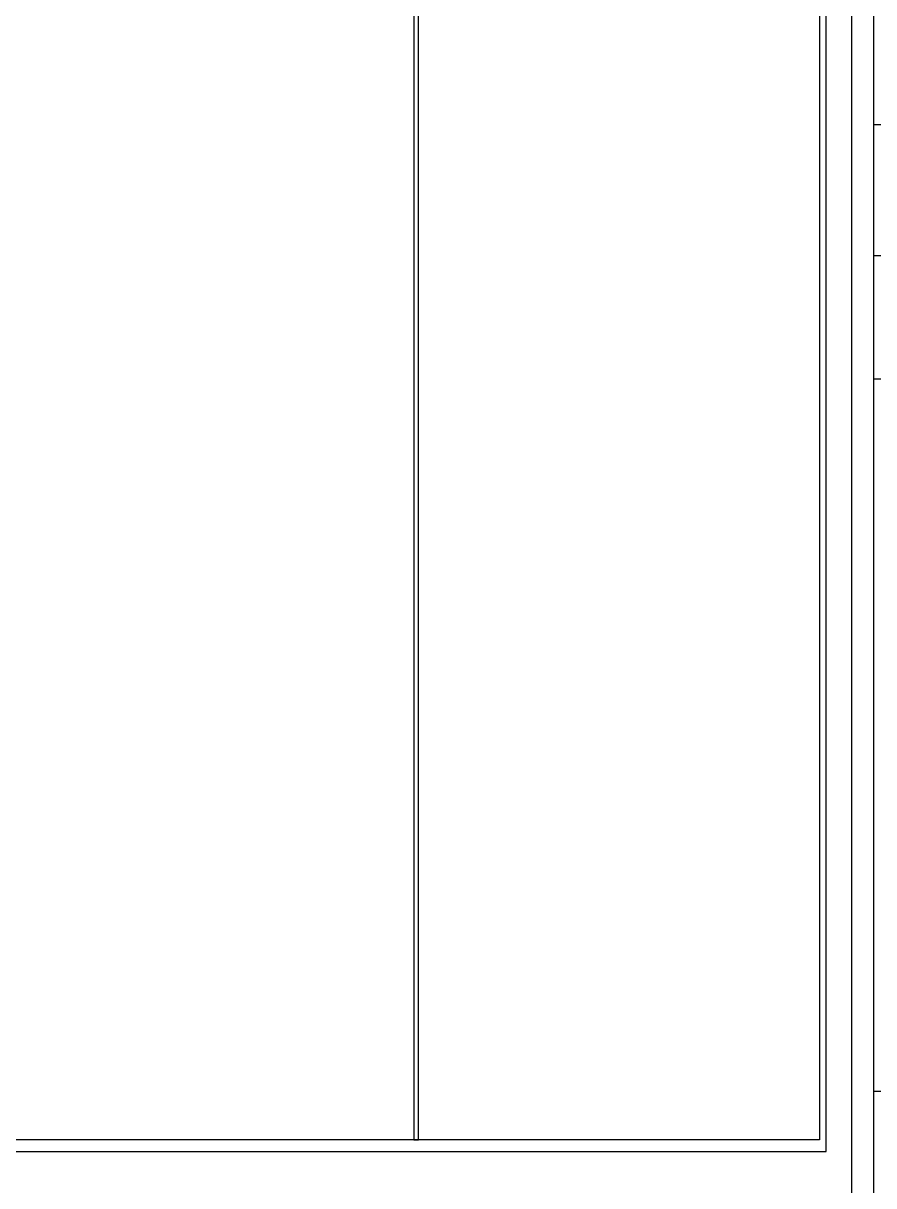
# Model space of a CAD drawing. Header units: inches. Extents: x -1 to 303, y -2 to 61.
# Drawn here: x 44.069 to 44.948, y 29.713 to 30.914 of the extents above; entities that cross this region are included whole.
import ezdxf

# ---------------------------------------------------------------- set-up
doc = ezdxf.new("R2010")
doc.units = ezdxf.units.IN
doc.header["$LTSCALE"] = 0.75
doc.header["$MEASUREMENT"] = 0
doc.layers.add('1', color=7, linetype='Continuous')

# ---------------------------------------------------------------- blocks, each defined once
blk = doc.blocks.new('PS_24vdc_3A-2938730')
at = {"layer": '1', "color": 3}
for p, q in [((1.7568, -1.9488), (1.7568, 1.9488)), ((1.7796, -1.9095), (1.7796, 1.9095))]:
    blk.add_line(p, q, dxfattribs=at)
at = {"layer": '1', "color": 0}
for p, q in [((1.7303, -1.1063), (1.7303, 1.1063)), ((1.7235, 1.0988), (1.7235, -1.0942)), ((1.3044, 0.1522), (1.3044, -1.0942)), ((1.3093, -1.0942), (1.3093, 0.1547)), ((1.7235, -1.0942), (0.0567, -1.0942)), ((0.0492, -1.1063), (1.7303, -1.1063))]:
    blk.add_line(p, q, dxfattribs=at)
at = {"layer": '1', "color": 1}
blk.add_line((1.3044, -1.0942), (1.3093, -1.0942), dxfattribs=at)
blk = doc.blocks.new('UK END_STOP')
at = {"layer": '1', "color": 7}
for p, q in [((0, -1.0909), (0, 1.0909)), ((0.0392, -0.0922), (0, -0.0922)), ((0.2688, -0.2276), (0, -0.2276)), ((0.3728, -0.3551), (0, -0.3551)), ((0.3728, -1.0909), (0, -1.0909))]:
    blk.add_line(p, q, dxfattribs=at)

msp = doc.modelspace()

# ---------------------------------------------------------------- block references
at = {"linetype": 'Continuous', "lineweight": 0}
msp.add_blockref('PS_24vdc_3A-2938730', (43.1683178, 30.8544864), dxfattribs=at)
msp.add_blockref('UK END_STOP', (44.9478689, 30.9012371))

doc.saveas('drawing.dxf')
